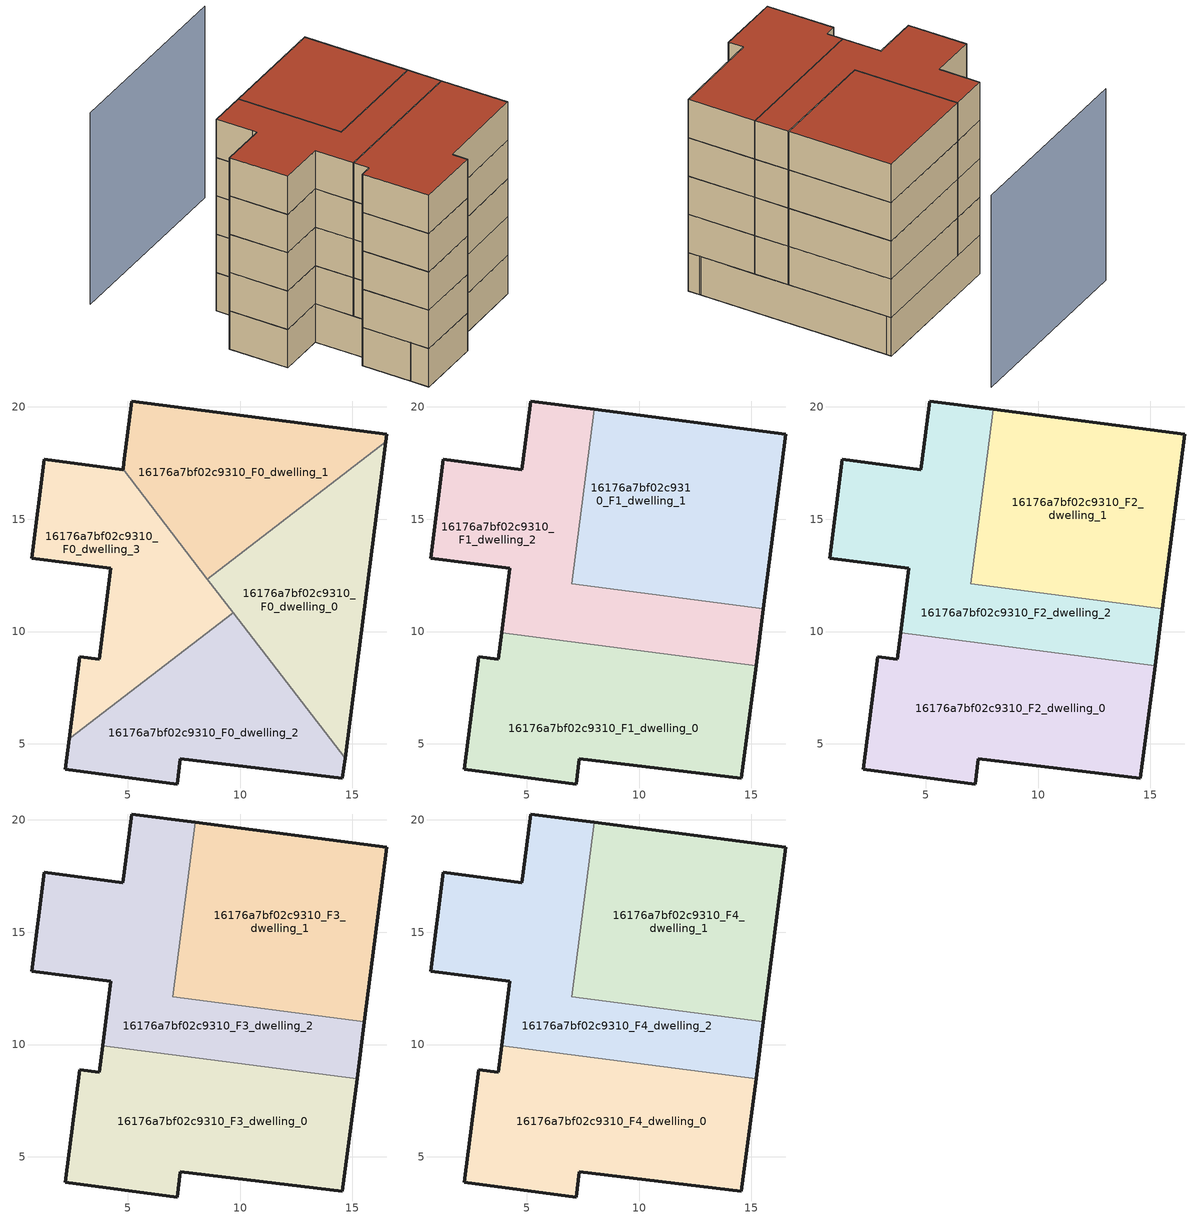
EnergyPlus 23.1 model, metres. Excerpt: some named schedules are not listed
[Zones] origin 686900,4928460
16176a7bf02c9310_F0_dwelling_0
 floor ground (EU_floor_Construction): 14.67,4.35 16.49,18.44 8.54,12.33 z0
 wall outside (EU_wall_Construction): 16.49,18.44 14.67,4.35 z0:3
 wall to 16176a7bf02c9310_F0_dwelling_1 (EU_wall_Construction): 8.54,12.33 16.49,18.44 z0:3
 wall to 16176a7bf02c9310_F0_dwelling_2 (EU_wall_Construction): 14.67,4.35 9.68,10.84 z0:3
 wall to 16176a7bf02c9310_F0_dwelling_3 (EU_wall_Construction): 9.68,10.84 8.54,12.33 z0:3
 ceiling adiabatic (EU_roof_Construction): 15.2,8.48 14.67,4.35 11.09,9.02 z3
16176a7bf02c9310_F0_dwelling_1
 floor ground (EU_floor_Construction): 16.49,18.44 16.54,18.78 5.18,20.26 4.81,17.5 4.79,17.22 8.54,12.33 z0
 wall outside (EU_wall_Construction): 4.79,17.22 4.81,17.5 5.18,20.26 16.54,18.78 16.49,18.44 z0:3
 wall to 16176a7bf02c9310_F0_dwelling_3 (EU_wall_Construction): 8.54,12.33 4.79,17.22 z0:3
16176a7bf02c9310_F0_dwelling_2
 floor ground (EU_floor_Construction): 14.56,3.47 14.67,4.35 9.69,10.84 2.39,5.24 2.21,3.86 7.19,3.21 7.34,4.34 z0
 wall outside (EU_wall_Construction): 14.67,4.35 14.56,3.47 7.34,4.34 7.19,3.21 2.21,3.86 2.39,5.24 z0:3
 wall to 16176a7bf02c9310_F0_dwelling_3 (EU_wall_Construction): 2.39,5.24 9.69,10.84 z0:3
16176a7bf02c9310_F0_dwelling_3
 floor ground (EU_floor_Construction): 9.69,10.84 4.79,17.22 4.79,17.2 1.29,17.67 0.71,13.27 4.23,12.82 3.72,8.76 2.86,8.87 2.39,5.24 z0
 wall outside (EU_wall_Construction): 2.39,5.24 2.86,8.87 3.72,8.76 4.23,12.82 0.71,13.27 1.29,17.67 4.79,17.2 4.79,17.22 z0:3
16176a7bf02c9310_F1_dwelling_0
 floor to 16176a7bf02c9310_F0_dwelling_2 (EU_floor_Construction): 14.56,3.47 14.67,4.35 11.09,9.02 7.86,9.43 2.39,5.24 2.21,3.86 7.19,3.21 7.34,4.34 z3
 floor to 16176a7bf02c9310_F0_dwelling_3 (EU_floor_Construction): 7.86,9.43 3.87,9.95 3.72,8.76 2.86,8.87 2.39,5.24 z3
 floor adiabatic (EU_floor_Construction): 14.67,4.35 15.2,8.48 11.09,9.02 z3
 wall outside (EU_wall_Construction): 15.2,8.48 14.56,3.47 7.34,4.34 7.19,3.21 2.21,3.86 2.86,8.87 3.72,8.76 3.87,9.95 z3:6
 wall to 16176a7bf02c9310_F1_dwelling_2 (EU_wall_Construction): 3.87,9.95 15.2,8.48 z3:6
16176a7bf02c9310_F1_dwelling_1
 floor to 16176a7bf02c9310_F0_dwelling_0 (EU_floor_Construction): 15.53,11.03 16.49,18.44 8.54,12.33 8.88,11.89 z3
 floor to 16176a7bf02c9310_F0_dwelling_1 (EU_floor_Construction): 16.49,18.44 16.54,18.78 8.01,19.89 7.25,14.01 8.54,12.33 z3
 floor to 16176a7bf02c9310_F0_dwelling_3 (EU_floor_Construction): 8.88,11.89 7.25,14.01 7.01,12.13 z3
 wall outside (EU_wall_Construction): 8.01,19.89 16.54,18.78 15.53,11.03 z3:6
 wall to 16176a7bf02c9310_F1_dwelling_2 (EU_wall_Construction): 15.53,11.03 7.01,12.13 8.01,19.89 z3:6
16176a7bf02c9310_F1_dwelling_2
 floor to 16176a7bf02c9310_F0_dwelling_1 (EU_floor_Construction): 7.25,14.01 8.01,19.89 5.18,20.26 4.81,17.5 4.79,17.22 z3
 floor to 16176a7bf02c9310_F0_dwelling_3 (EU_floor_Construction): 9.69,10.84 8.88,11.89 7.01,12.13 7.25,14.01 4.79,17.22 4.79,17.2 1.29,17.67 0.71,13.27 4.23,12.82 3.87,9.95 7.86,9.43 z3
 floor to 16176a7bf02c9310_F0_dwelling_2 (EU_floor_Construction): 11.09,9.02 9.69,10.84 7.86,9.43 z3
 floor to 16176a7bf02c9310_F0_dwelling_0 (EU_floor_Construction): 15.2,8.48 15.53,11.03 8.88,11.89 11.09,9.02 z3
 wall outside (EU_wall_Construction): 3.87,9.95 4.23,12.82 0.71,13.27 1.29,17.67 4.79,17.2 4.81,17.5 5.18,20.26 8.01,19.89 / 15.53,11.03 15.2,8.48 z3:6
16176a7bf02c9310_F2_dwelling_0
 floor to 16176a7bf02c9310_F1_dwelling_0 (EU_floor_Construction): 14.56,3.47 15.2,8.48 3.87,9.95 3.72,8.76 2.86,8.87 2.21,3.86 7.19,3.21 7.34,4.34 z6
 wall outside (EU_wall_Construction): 15.2,8.48 14.56,3.47 7.34,4.34 7.19,3.21 2.21,3.86 2.86,8.87 3.72,8.76 3.87,9.95 z6:9
 wall to 16176a7bf02c9310_F2_dwelling_2 (EU_wall_Construction): 3.87,9.95 15.2,8.48 z6:9
16176a7bf02c9310_F2_dwelling_1
 floor to 16176a7bf02c9310_F1_dwelling_1 (EU_floor_Construction): 15.53,11.03 16.54,18.78 8.01,19.89 7.01,12.13 z6
 wall outside (EU_wall_Construction): 8.01,19.89 16.54,18.78 15.53,11.03 z6:9
 wall to 16176a7bf02c9310_F2_dwelling_2 (EU_wall_Construction): 15.53,11.03 7.01,12.13 8.01,19.89 z6:9
16176a7bf02c9310_F2_dwelling_2
 floor to 16176a7bf02c9310_F1_dwelling_2 (EU_floor_Construction): 15.2,8.48 15.53,11.03 7.01,12.13 8.01,19.89 5.18,20.26 4.81,17.5 4.79,17.2 1.29,17.67 0.71,13.27 4.23,12.82 3.87,9.95 z6
 wall outside (EU_wall_Construction): 3.87,9.95 4.23,12.82 0.71,13.27 1.29,17.67 4.79,17.2 4.81,17.5 5.18,20.26 8.01,19.89 / 15.53,11.03 15.2,8.48 z6:9
16176a7bf02c9310_F3_dwelling_0
 floor to 16176a7bf02c9310_F2_dwelling_0 (EU_floor_Construction): 14.56,3.47 15.2,8.48 3.87,9.95 3.72,8.76 2.86,8.87 2.21,3.86 7.19,3.21 7.34,4.34 z9
 wall outside (EU_wall_Construction): 15.2,8.48 14.56,3.47 7.34,4.34 7.19,3.21 2.21,3.86 2.86,8.87 3.72,8.76 3.87,9.95 z9:12
 wall to 16176a7bf02c9310_F3_dwelling_2 (EU_wall_Construction): 3.87,9.95 15.2,8.48 z9:12
16176a7bf02c9310_F3_dwelling_1
 floor to 16176a7bf02c9310_F2_dwelling_1 (EU_floor_Construction): 15.53,11.03 16.54,18.78 8.01,19.89 7.01,12.13 z9
 wall outside (EU_wall_Construction): 8.01,19.89 16.54,18.78 15.53,11.03 z9:12
 wall to 16176a7bf02c9310_F3_dwelling_2 (EU_wall_Construction): 15.53,11.03 7.01,12.13 8.01,19.89 z9:12
16176a7bf02c9310_F3_dwelling_2
 floor to 16176a7bf02c9310_F2_dwelling_2 (EU_floor_Construction): 15.2,8.48 15.53,11.03 7.01,12.13 8.01,19.89 5.18,20.26 4.81,17.5 4.79,17.2 1.29,17.67 0.71,13.27 4.23,12.82 3.87,9.95 z9
 wall outside (EU_wall_Construction): 3.87,9.95 4.23,12.82 0.71,13.27 1.29,17.67 4.79,17.2 4.81,17.5 5.18,20.26 8.01,19.89 / 15.53,11.03 15.2,8.48 z9:12
16176a7bf02c9310_F4_dwelling_0
 floor to 16176a7bf02c9310_F3_dwelling_0 (EU_floor_Construction): 14.56,3.47 15.2,8.48 3.87,9.95 3.72,8.76 2.86,8.87 2.21,3.86 7.19,3.21 7.34,4.34 z12
 wall outside (EU_wall_Construction): 15.2,8.48 14.56,3.47 7.34,4.34 7.19,3.21 2.21,3.86 2.86,8.87 3.72,8.76 3.87,9.95 z12:15
 wall to 16176a7bf02c9310_F4_dwelling_2 (EU_wall_Construction): 3.87,9.95 15.2,8.48 z12:15
 roof outside (EU_roof_Construction): 15.2,8.48 14.56,3.47 7.34,4.34 7.19,3.21 2.21,3.86 2.86,8.87 3.72,8.76 3.87,9.95 z15
16176a7bf02c9310_F4_dwelling_1
 floor to 16176a7bf02c9310_F3_dwelling_1 (EU_floor_Construction): 15.53,11.03 16.54,18.78 8.01,19.89 7.01,12.13 z12
 wall outside (EU_wall_Construction): 8.01,19.89 16.54,18.78 15.53,11.03 z12:15
 wall to 16176a7bf02c9310_F4_dwelling_2 (EU_wall_Construction): 15.53,11.03 7.01,12.13 8.01,19.89 z12:15
 roof outside (EU_roof_Construction): 16.54,18.78 15.53,11.03 7.01,12.13 8.01,19.89 z15
16176a7bf02c9310_F4_dwelling_2
 floor to 16176a7bf02c9310_F3_dwelling_2 (EU_floor_Construction): 15.2,8.48 15.53,11.03 7.01,12.13 8.01,19.89 5.18,20.26 4.81,17.5 4.79,17.2 1.29,17.67 0.71,13.27 4.23,12.82 3.87,9.95 z12
 wall outside (EU_wall_Construction): 3.87,9.95 4.23,12.82 0.71,13.27 1.29,17.67 4.79,17.2 4.81,17.5 5.18,20.26 8.01,19.89 / 15.53,11.03 15.2,8.48 z12:15
 roof outside (EU_roof_Construction): 8.01,19.89 7.01,12.13 15.53,11.03 15.2,8.48 3.87,9.95 4.23,12.82 0.71,13.27 1.29,17.67 4.79,17.2 4.81,17.5 5.18,20.26 z15
shading: 17.38,26.27 2.67,28.17 z0:15
[Building]
EU S2 Campaign: North Axis=0; Terrain=City; Solar Distribution=FullExterior
[Site:Location]
Bologna: Latitude=44.5; Longitude=11.25; Time Zone=1; Elevation=37
[SizingPeriod:WeatherFileDays]
AnnualSizingPeriod: Begin Month=1; Begin Day of Month=1; End Month=12; End Day of Month=31; Day of Week for Start Day=Monday; Use Weather File Daylight Saving Period=No; Use Weather File Rain and Snow Indicators=No
[MATERIAL]
EU_InternalMass_Material: Roughness=MediumRough; Thickness=0.1; Conductivity=1; Density=1800; Specific Heat=900; Thermal Absorptance=0.9; Solar Absorptance=0.7; Visible Absorptance=0.7
[MATERIAL:NOMASS] Roughness=MediumRough; Thermal Absorptance=0.9; Solar Absorptance=0.7; Visible Absorptance=0.7
Name | Thermal Resistance
EU_wall_NoMass | 0.905828
EU_roof_NoMass | 0.37593
EU_floor_NoMass | 0.67114
[CONSTRUCTION]
EU_wall_Construction: EU_wall_NoMass
EU_roof_Construction: EU_roof_NoMass
EU_floor_Construction: EU_floor_NoMass
EU_InternalMass_Construction: EU_InternalMass_Material
[ZONE] Type=1; Multiplier=1; Ceiling Height=autocalculate; Floor Area=autocalculate; Part of Total Floor Area=Yes
Name | Volume
16176a7bf02c9310_F0_dwelling_0 | 151.39
16176a7bf02c9310_F1_dwelling_0; 16176a7bf02c9310_F2_dwelling_0; 16176a7bf02c9310_F3_dwelling_0; 16176a7bf02c9310_F4_dwelling_0 | 201.848
16176a7bf02c9310_F0_dwelling_1 | 151.37
16176a7bf02c9310_F1_dwelling_1; 16176a7bf02c9310_F2_dwelling_1; 16176a7bf02c9310_F3_dwelling_1; 16176a7bf02c9310_F4_dwelling_1 | 201.846
16176a7bf02c9310_F0_dwelling_2 | 151.405
16176a7bf02c9310_F1_dwelling_2; 16176a7bf02c9310_F2_dwelling_2; 16176a7bf02c9310_F3_dwelling_2; 16176a7bf02c9310_F4_dwelling_2 | 201.855
16176a7bf02c9310_F0_dwelling_3 | 151.399
[INTERNALMASS] Construction=EU_InternalMass_Construction
Name | Zone or ZoneList | Surface Area
16176a7bf02c9310_F0_dwelling_0_EU_InternalMass | 16176a7bf02c9310_F0_dwelling_0 | 50.4636
16176a7bf02c9310_F0_dwelling_1_EU_InternalMass | 16176a7bf02c9310_F0_dwelling_1 | 50.4571
16176a7bf02c9310_F0_dwelling_2_EU_InternalMass | 16176a7bf02c9310_F0_dwelling_2 | 50.4679
16176a7bf02c9310_F0_dwelling_3_EU_InternalMass | 16176a7bf02c9310_F0_dwelling_3 | 50.4664
16176a7bf02c9310_F1_dwelling_0_EU_InternalMass | 16176a7bf02c9310_F1_dwelling_0 | 67.2845
16176a7bf02c9310_F1_dwelling_1_EU_InternalMass | 16176a7bf02c9310_F1_dwelling_1 | 67.2844
16176a7bf02c9310_F1_dwelling_2_EU_InternalMass | 16176a7bf02c9310_F1_dwelling_2 | 67.2849
16176a7bf02c9310_F2_dwelling_0_EU_InternalMass | 16176a7bf02c9310_F2_dwelling_0 | 67.2845
16176a7bf02c9310_F2_dwelling_1_EU_InternalMass | 16176a7bf02c9310_F2_dwelling_1 | 67.2844
16176a7bf02c9310_F2_dwelling_2_EU_InternalMass | 16176a7bf02c9310_F2_dwelling_2 | 67.2849
16176a7bf02c9310_F3_dwelling_0_EU_InternalMass | 16176a7bf02c9310_F3_dwelling_0 | 67.2845
16176a7bf02c9310_F3_dwelling_1_EU_InternalMass | 16176a7bf02c9310_F3_dwelling_1 | 67.2844
16176a7bf02c9310_F3_dwelling_2_EU_InternalMass | 16176a7bf02c9310_F3_dwelling_2 | 67.2849
16176a7bf02c9310_F4_dwelling_0_EU_InternalMass | 16176a7bf02c9310_F4_dwelling_0 | 67.2845
16176a7bf02c9310_F4_dwelling_1_EU_InternalMass | 16176a7bf02c9310_F4_dwelling_1 | 67.2844
16176a7bf02c9310_F4_dwelling_2_EU_InternalMass | 16176a7bf02c9310_F4_dwelling_2 | 67.2849
[OTHEREQUIPMENT] Fuel Type=Electricity; Design Level Calculation Method=Watts/Area; Power per Zone Floor Area=1; Fraction Latent=0; Fraction Radiant=0; Fraction Lost=0; Carbon Dioxide Generation Rate=0; EndUse Subcategory=EU_Step8_InternalGains
Name | Zone or ZoneList or Space or SpaceList | Schedule
EU_Step8_InternalGain_16176a7bf02c9310_F0_dwelling_0_f000 | 16176a7bf02c9310_F0_dwelling_0 | EU_Step8_GainSchedule_16176a7bf02c9310_F0_dwelling_0_f000
EU_Step8_InternalGain_16176a7bf02c9310_F0_dwelling_1_f000 | 16176a7bf02c9310_F0_dwelling_1 | EU_Step8_GainSchedule_16176a7bf02c9310_F0_dwelling_1_f000
EU_Step8_InternalGain_16176a7bf02c9310_F0_dwelling_2_f000 | 16176a7bf02c9310_F0_dwelling_2 | EU_Step8_GainSchedule_16176a7bf02c9310_F0_dwelling_2_f000
EU_Step8_InternalGain_16176a7bf02c9310_F0_dwelling_3_f000 | 16176a7bf02c9310_F0_dwelling_3 | EU_Step8_GainSchedule_16176a7bf02c9310_F0_dwelling_3_f000
EU_Step8_InternalGain_16176a7bf02c9310_F1_dwelling_0_f000 | 16176a7bf02c9310_F1_dwelling_0 | EU_Step8_GainSchedule_16176a7bf02c9310_F1_dwelling_0_f000
EU_Step8_InternalGain_16176a7bf02c9310_F1_dwelling_1_f000 | 16176a7bf02c9310_F1_dwelling_1 | EU_Step8_GainSchedule_16176a7bf02c9310_F1_dwelling_1_f000
EU_Step8_InternalGain_16176a7bf02c9310_F1_dwelling_2_f000 | 16176a7bf02c9310_F1_dwelling_2 | EU_Step8_GainSchedule_16176a7bf02c9310_F1_dwelling_2_f000
EU_Step8_InternalGain_16176a7bf02c9310_F2_dwelling_0_f000 | 16176a7bf02c9310_F2_dwelling_0 | EU_Step8_GainSchedule_16176a7bf02c9310_F2_dwelling_0_f000
EU_Step8_InternalGain_16176a7bf02c9310_F2_dwelling_1_f000 | 16176a7bf02c9310_F2_dwelling_1 | EU_Step8_GainSchedule_16176a7bf02c9310_F2_dwelling_1_f000
EU_Step8_InternalGain_16176a7bf02c9310_F2_dwelling_2_f000 | 16176a7bf02c9310_F2_dwelling_2 | EU_Step8_GainSchedule_16176a7bf02c9310_F2_dwelling_2_f000
EU_Step8_InternalGain_16176a7bf02c9310_F3_dwelling_0_f000 | 16176a7bf02c9310_F3_dwelling_0 | EU_Step8_GainSchedule_16176a7bf02c9310_F3_dwelling_0_f000
EU_Step8_InternalGain_16176a7bf02c9310_F3_dwelling_1_f000 | 16176a7bf02c9310_F3_dwelling_1 | EU_Step8_GainSchedule_16176a7bf02c9310_F3_dwelling_1_f000
EU_Step8_InternalGain_16176a7bf02c9310_F3_dwelling_2_f000 | 16176a7bf02c9310_F3_dwelling_2 | EU_Step8_GainSchedule_16176a7bf02c9310_F3_dwelling_2_f000
EU_Step8_InternalGain_16176a7bf02c9310_F4_dwelling_0_f000 | 16176a7bf02c9310_F4_dwelling_0 | EU_Step8_GainSchedule_16176a7bf02c9310_F4_dwelling_0_f000
EU_Step8_InternalGain_16176a7bf02c9310_F4_dwelling_1_f000 | 16176a7bf02c9310_F4_dwelling_1 | EU_Step8_GainSchedule_16176a7bf02c9310_F4_dwelling_1_f000
EU_Step8_InternalGain_16176a7bf02c9310_F4_dwelling_2_f000 | 16176a7bf02c9310_F4_dwelling_2 | EU_Step8_GainSchedule_16176a7bf02c9310_F4_dwelling_2_f000
[ZONEVENTILATION:DESIGNFLOWRATE] Schedule=EU_AlwaysOn; Design Flow Rate Calculation Method=AirChanges/Hour; Air Changes per Hour=0.73129; Ventilation Type=Natural; Fan Pressure Rise=0; Fan Total Efficiency=1; Constant Term Coefficient=1; Temperature Term Coefficient=0; Velocity Term Coefficient=0; Velocity Squared Term Coefficient=0; Minimum Indoor Temperature=-100; Maximum Indoor Temperature=100; Delta Temperature=-100; Minimum Outdoor Temperature=-100; Maximum Outdoor Temperature=100; Maximum Wind Speed=40
Name | Zone or ZoneList or Space or SpaceList
EU_ConstantAir_16176a7bf02c9310_F0_dwelling_0 | 16176a7bf02c9310_F0_dwelling_0
EU_ConstantAir_16176a7bf02c9310_F0_dwelling_1 | 16176a7bf02c9310_F0_dwelling_1
EU_ConstantAir_16176a7bf02c9310_F0_dwelling_2 | 16176a7bf02c9310_F0_dwelling_2
EU_ConstantAir_16176a7bf02c9310_F0_dwelling_3 | 16176a7bf02c9310_F0_dwelling_3
EU_ConstantAir_16176a7bf02c9310_F1_dwelling_0 | 16176a7bf02c9310_F1_dwelling_0
EU_ConstantAir_16176a7bf02c9310_F1_dwelling_1 | 16176a7bf02c9310_F1_dwelling_1
EU_ConstantAir_16176a7bf02c9310_F1_dwelling_2 | 16176a7bf02c9310_F1_dwelling_2
EU_ConstantAir_16176a7bf02c9310_F2_dwelling_0 | 16176a7bf02c9310_F2_dwelling_0
EU_ConstantAir_16176a7bf02c9310_F2_dwelling_1 | 16176a7bf02c9310_F2_dwelling_1
EU_ConstantAir_16176a7bf02c9310_F2_dwelling_2 | 16176a7bf02c9310_F2_dwelling_2
EU_ConstantAir_16176a7bf02c9310_F3_dwelling_0 | 16176a7bf02c9310_F3_dwelling_0
EU_ConstantAir_16176a7bf02c9310_F3_dwelling_1 | 16176a7bf02c9310_F3_dwelling_1
EU_ConstantAir_16176a7bf02c9310_F3_dwelling_2 | 16176a7bf02c9310_F3_dwelling_2
EU_ConstantAir_16176a7bf02c9310_F4_dwelling_0 | 16176a7bf02c9310_F4_dwelling_0
EU_ConstantAir_16176a7bf02c9310_F4_dwelling_1 | 16176a7bf02c9310_F4_dwelling_1
EU_ConstantAir_16176a7bf02c9310_F4_dwelling_2 | 16176a7bf02c9310_F4_dwelling_2
[HVACTEMPLATE:THERMOSTAT] Constant Heating Setpoint=20; Constant Cooling Setpoint=50
EU_HeatOnly_16176a7bf02c9310_F0_dwelling_0; EU_HeatOnly_16176a7bf02c9310_F0_dwelling_1; EU_HeatOnly_16176a7bf02c9310_F0_dwelling_2; EU_HeatOnly_16176a7bf02c9310_F0_dwelling_3; EU_HeatOnly_16176a7bf02c9310_F1_dwelling_0; EU_HeatOnly_16176a7bf02c9310_F1_dwelling_1; EU_HeatOnly_16176a7bf02c9310_F1_dwelling_2; EU_HeatOnly_16176a7bf02c9310_F2_dwelling_0; EU_HeatOnly_16176a7bf02c9310_F2_dwelling_1; EU_HeatOnly_16176a7bf02c9310_F2_dwelling_2; EU_HeatOnly_16176a7bf02c9310_F3_dwelling_0; EU_HeatOnly_16176a7bf02c9310_F3_dwelling_1; EU_HeatOnly_16176a7bf02c9310_F3_dwelling_2; EU_HeatOnly_16176a7bf02c9310_F4_dwelling_0; EU_HeatOnly_16176a7bf02c9310_F4_dwelling_1; EU_HeatOnly_16176a7bf02c9310_F4_dwelling_2
[HVACTEMPLATE:ZONE:IDEALLOADSAIRSYSTEM] System Availability Schedule=EU_AlwaysOn; Maximum Heating Supply Air Temperature=50; Minimum Cooling Supply Air Temperature=13; Maximum Heating Supply Air Humidity Ratio=0.0156; Minimum Cooling Supply Air Humidity Ratio=0.0077; Heating Limit=NoLimit; Cooling Limit=NoLimit; Heating Availability Schedule=EU_AlwaysOn; Cooling Availability Schedule=EU_CoolingOff; Dehumidification Control Type=ConstantSensibleHeatRatio; Cooling Sensible Heat Ratio=0.7; Dehumidification Setpoint=60; Humidification Control Type=None; Humidification Setpoint=30; Outdoor Air Method=None; Outdoor Air Flow Rate per Person=0.00944; Outdoor Air Flow Rate per Zone Floor Area=0; Outdoor Air Flow Rate per Zone=0; Demand Controlled Ventilation Type=None; Outdoor Air Economizer Type=NoEconomizer; Heat Recovery Type=None; Sensible Heat Recovery Effectiveness=0.7; Latent Heat Recovery Effectiveness=0.65
Name | Template Thermostat
16176a7bf02c9310_F0_dwelling_0 | EU_HeatOnly_16176a7bf02c9310_F0_dwelling_0
16176a7bf02c9310_F0_dwelling_1 | EU_HeatOnly_16176a7bf02c9310_F0_dwelling_1
16176a7bf02c9310_F0_dwelling_2 | EU_HeatOnly_16176a7bf02c9310_F0_dwelling_2
16176a7bf02c9310_F0_dwelling_3 | EU_HeatOnly_16176a7bf02c9310_F0_dwelling_3
16176a7bf02c9310_F1_dwelling_0 | EU_HeatOnly_16176a7bf02c9310_F1_dwelling_0
16176a7bf02c9310_F1_dwelling_1 | EU_HeatOnly_16176a7bf02c9310_F1_dwelling_1
16176a7bf02c9310_F1_dwelling_2 | EU_HeatOnly_16176a7bf02c9310_F1_dwelling_2
16176a7bf02c9310_F2_dwelling_0 | EU_HeatOnly_16176a7bf02c9310_F2_dwelling_0
16176a7bf02c9310_F2_dwelling_1 | EU_HeatOnly_16176a7bf02c9310_F2_dwelling_1
16176a7bf02c9310_F2_dwelling_2 | EU_HeatOnly_16176a7bf02c9310_F2_dwelling_2
16176a7bf02c9310_F3_dwelling_0 | EU_HeatOnly_16176a7bf02c9310_F3_dwelling_0
16176a7bf02c9310_F3_dwelling_1 | EU_HeatOnly_16176a7bf02c9310_F3_dwelling_1
16176a7bf02c9310_F3_dwelling_2 | EU_HeatOnly_16176a7bf02c9310_F3_dwelling_2
16176a7bf02c9310_F4_dwelling_0 | EU_HeatOnly_16176a7bf02c9310_F4_dwelling_0
16176a7bf02c9310_F4_dwelling_1 | EU_HeatOnly_16176a7bf02c9310_F4_dwelling_1
